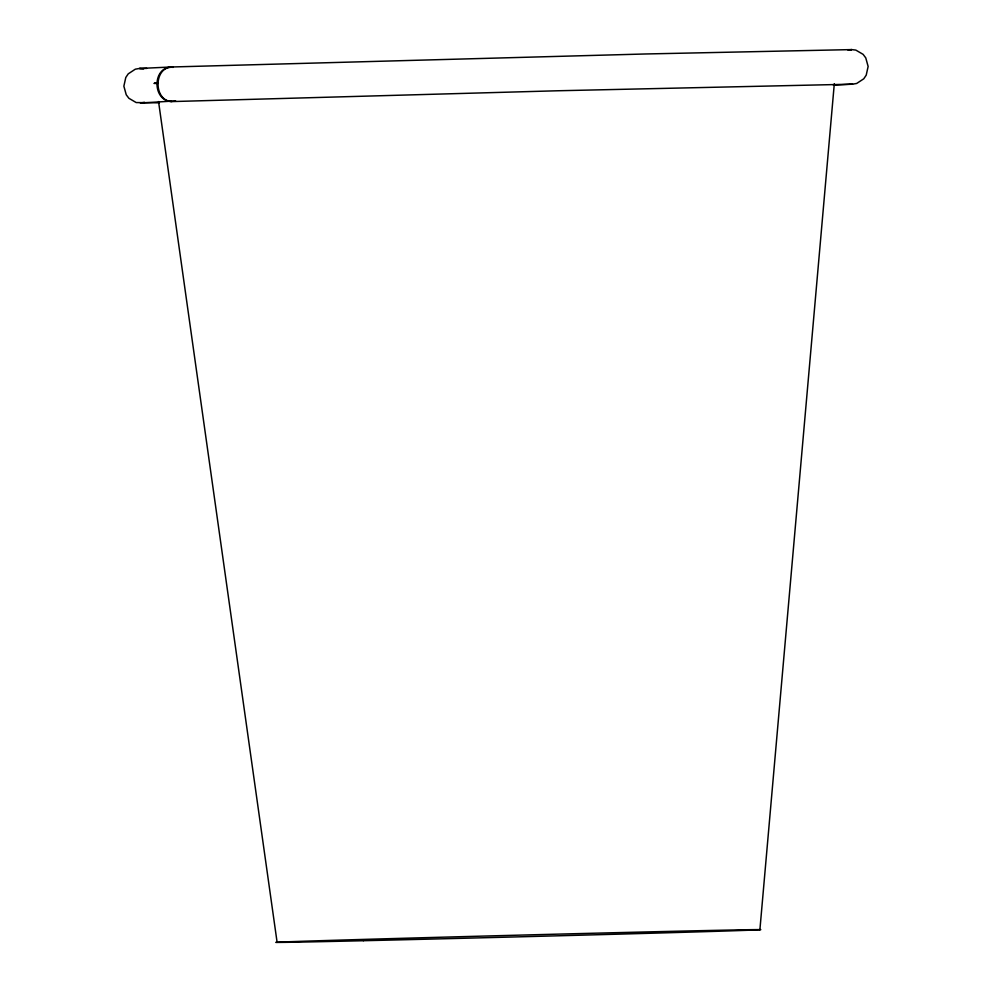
<?xml version="1.0" encoding="UTF-8"?>
<svg xmlns="http://www.w3.org/2000/svg" width="992" height="992" viewBox="0 0 992 992"><rect width="100%" height="100%" fill="white"/><g stroke="black" fill="none" stroke-linecap="round" stroke-linejoin="round"><path stroke-width="1.49" d="M759.909 929.603L834.309 83.663M173.278 67.357C153.673 65.199 152.78 100.787 171.852 101.581L557.281 90.78L852.55 84.171L856.679 83.464L863.759 78.802L866.214 75.156L868.136 66.464L865.756 57.871L863.114 54.362L855.811 50.084L851.644 49.6L645.507 53.977L170.946 67.01L139.45 68.473L135.321 69.18L128.241 73.842L125.786 77.488L123.864 86.18L126.244 94.773L128.886 98.282L136.189 102.56L159.414 102.833M144.497 102.337L140.356 103.044L175.609 100.899M170.946 67.01C151.776 68.237 152.681 101.32 171.852 101.581M848.892 50.071L851.644 49.6L847.9 50.022M833.392 85.163L852.55 84.171L849.772 83.849M146.779 68.398L139.45 68.473L143.617 68.956M158.546 101.568L277.115 942.4M158.162 83.402A357.678 1.252 -1.5 0 1 154.02 83.464M157.455 83.167A341.521 1.19 -1.5 0 1 155.744 82.956M363.37 940.714A242.482 0.843 -1.5 0 0 757.38 929.888A242.482 0.843 -1.5 0 0 434.794 937.403A242.482 0.843 -1.5 0 0 363.37 940.714"/></g></svg>
